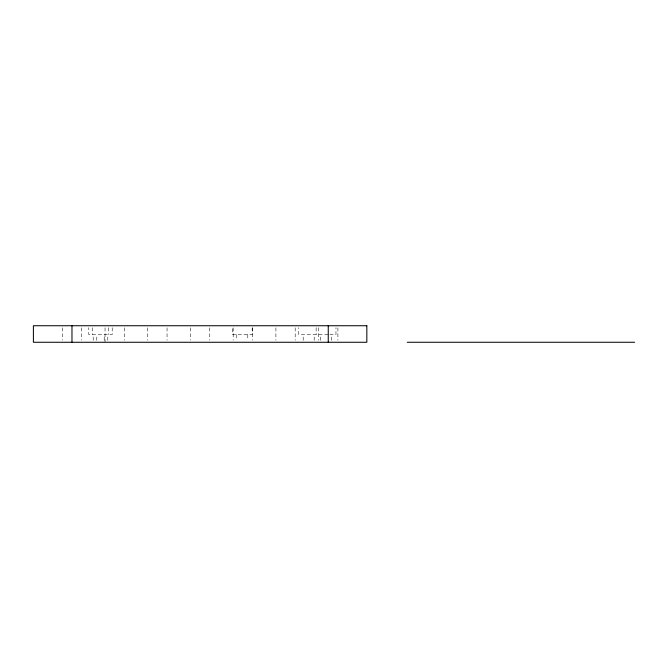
<?xml version="1.0" encoding="UTF-8"?>
<svg xmlns="http://www.w3.org/2000/svg" width="668" height="668" viewBox="0 0 668 668"><rect width="100%" height="100%" fill="white"/><g stroke="black" fill="none" stroke-linecap="round" stroke-linejoin="round"><path stroke-width="0.5" stroke-dasharray="3.34 2.5" d="M93.211 340.338L93.211 334.551M96.793 340.338L96.793 334.551M104.208 340.338L104.216 334.551M107.79 340.338L107.798 334.551M303.189 340.338L303.197 334.551M314.194 340.338L314.194 334.551M320.548 340.338L320.556 334.551M331.553 340.338L331.553 334.551M328.03 334.551L298.771 334.551L298.771 327.696M329.867 334.551L335.971 334.551L335.971 327.696M337.899 327.796L337.899 340.204M318.611 327.696L318.611 340.204M316.131 327.696L316.131 334.551M295.189 327.796L295.189 340.204M275.901 327.796L275.901 340.204M252.471 327.796L252.471 340.204M252.178 327.696L252.178 334.551L232.381 334.551L232.381 327.696M247.786 334.551L247.786 340.338M236.764 334.551L236.764 340.338M233.182 327.796L233.182 340.204M209.76 327.796L209.76 340.204M190.472 327.796L190.472 340.204M167.05 327.796L167.05 340.204M147.762 327.796L147.762 340.204M124.34 327.796L124.34 340.204M112.216 327.696L112.216 334.551L88.786 334.551L88.786 327.696M108.633 327.696L108.633 334.551M105.043 327.796L105.043 342.266M92.368 327.696L92.368 334.551M81.621 327.796L81.621 340.204M62.333 327.796L62.333 340.204"/><path stroke-width="1" d="M407.255 342.266L634.6 342.266M328.255 325.733L328.255 342.266M71.977 325.733L71.977 342.266M366.832 325.733L33.4 325.733L33.4 342.266L366.832 342.266L366.832 325.733"/></g></svg>
